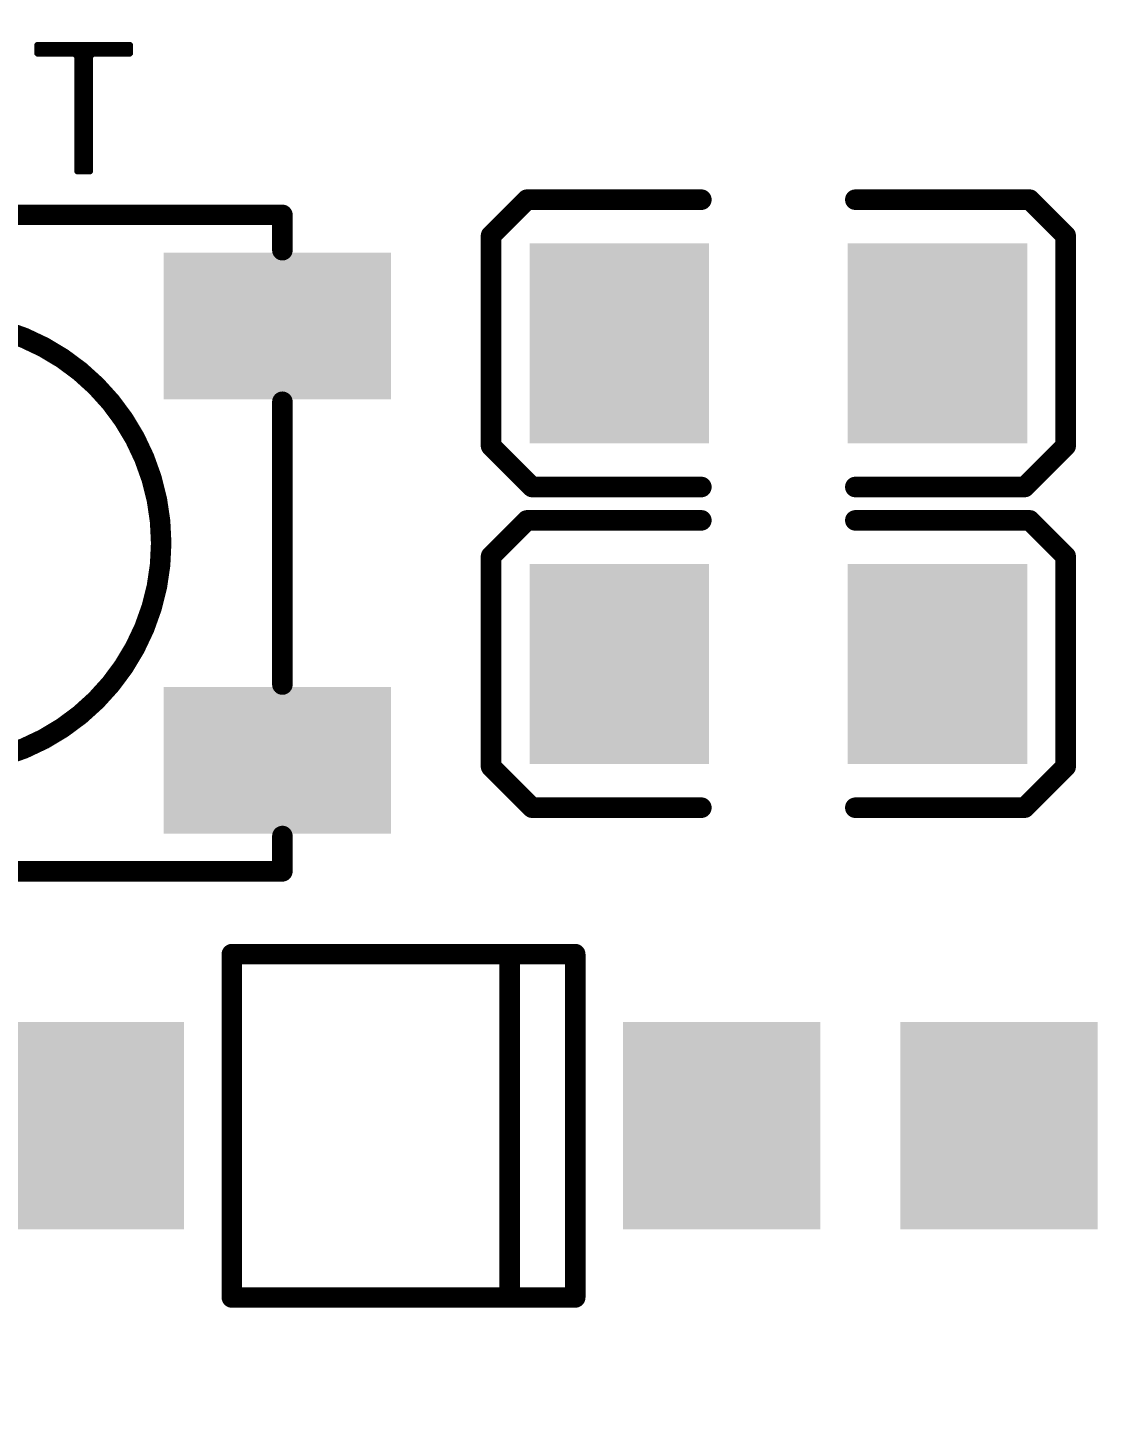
# Model space of a CAD drawing. Extents: x 17.8 to 58.4, y 21 to 93.6.
# Drawn here: x 33.94 to 39.25, y 33.81 to 40.73 of the extents above; entities that cross this region are included whole.
import ezdxf

# ---------------------------------------------------------------- set-up
doc = ezdxf.new("R2010")
doc.units = 0
doc.header["$MEASUREMENT"] = 0
doc.layers.get('0').update_dxf_attribs({"linetype": 'CONTINUOUS'})
doc.layers.get('Defpoints').update_dxf_attribs({"linetype": 'CONTINUOUS'})
doc.layers.add('SILKTOP_PHO', color=251, linetype='CONTINUOUS')
doc.styles.get("Standard").update_dxf_attribs({"font": 'arial.ttf'})
doc.dimstyles.get("Standard").update_dxf_attribs({"dimtxt": 1.5, "dimasz": 1.5, "dimexe": 0.18, "dimexo": 0, "dimgap": 0.5, "dimtad": 0, "dimtih": 1, "dimtoh": 1, "dimzin": 0, "dimdsep": 46, "dimtxsty": 'Standard', "dimcen": 0.09, "dimadec": 0, "dimazin": 0, "dimtfac": 1, "dimtofl": 0, "dimtmove": 2, "dimatfit": 3, "dimfxl": 1, "dimtolj": 1, "dimtzin": 0, "dimarcsym": 0})

# ---------------------------------------------------------------- blocks, each defined once
blk = doc.blocks.new('ROUND_1')
at = {"const_width": 0.0127}
blk.add_lwpolyline([(-0.00635, 0, 1), (0.00635, 0, 1)], format="xyb", close=True, dxfattribs=at)
blk = doc.blocks.new('ROUND_33')
at = {"const_width": 0.0508}
blk.add_lwpolyline([(-0.0254, 0, 1), (0.0254, 0, 1)], format="xyb", close=True, dxfattribs=at)
blk = doc.blocks.new('RECTANGLE_198')
blk.add_solid([(0.4445, 0.4953), (0.4445, -0.4953), (-0.4445, 0.4953), (-0.4445, -0.4953)])
blk = doc.blocks.new('RECTANGLE_27')
blk.add_solid([(0.563118, 0.363092), (0.563118, -0.363092), (-0.563118, 0.363092), (-0.563118, -0.363092)])
blk = doc.blocks.new('RECTANGLE_34')
blk.add_solid([(0.48806, 0.51308), (0.48806, -0.51308), (-0.48806, 0.51308), (-0.48806, -0.51308)])
blk = doc.blocks.new('*D61')
at = {"color": 0, "linetype": 'Continuous', "lineweight": -2}
for p, q in [((25.4, 51.3001), (25.4, 21.764)), ((50.8, 51.3001), (50.8, 21.764)), ((26.9, 21.944), (35.0589, 21.944)), ((49.3, 21.944), (41.1411, 21.944))]:
    blk.add_line(p, q, dxfattribs=at)
at = {"color": 0, "linetype": 'Continuous'}
for points in [[(26.9, 22.194), (26.9, 21.694), (25.4, 21.944)], [(49.3, 22.194), (49.3, 21.694), (50.8, 21.944)]]:
    blk.add_solid(points, dxfattribs=at)
at = {"layer": 'Defpoints', "color": 0, "linetype": 'Continuous'}
for p in [(25.4, 51.3001), (50.8, 51.3001), (50.8, 21.944)]:
    blk.add_point(p, dxfattribs=at)
at = {"color": 0, "linetype": 'Continuous', "insert": (38.1, 21.944), "char_height": 1.5, "attachment_point": 5}
blk.add_mtext('\\A1;25.40', dxfattribs=at)

msp = doc.modelspace()

# ---------------------------------------------------------------- linework, layer by layer
at = {"layer": 'SILKTOP_PHO'}
for points, const_width in [([(33.987232, 40.643048), (33.984184, 40.640254)], 0.0254), ([(33.984184, 40.640254), (33.984184, 40.598598)], 0.0254), ([(33.9852, 40.597582), (33.9852, 40.641016)], 0.0254), ([(34.445194, 40.643048), (33.987232, 40.643048)], 0.0254), ([(34.0106, 40.59555), (34.0106, 40.643048)], 0.0254), ([(34.036, 40.59555), (34.036, 40.643048)], 0.0254), ([(34.0614, 40.59555), (34.0614, 40.643048)], 0.0254), ([(34.0868, 40.59555), (34.0868, 40.643048)], 0.0254), ([(34.1122, 40.59555), (34.1122, 40.643048)], 0.0254), ([(34.1376, 40.59555), (34.1376, 40.643048)], 0.0254), ([(34.163, 40.59555), (34.163, 40.643048)], 0.0254), ([(34.1884, 40.01262), (34.1884, 40.643048)], 0.0254), ([(34.2138, 40.01262), (34.2138, 40.643048)], 0.0254), ([(34.2392, 40.01262), (34.2392, 40.643048)], 0.0254), ([(34.2646, 40.59555), (34.2646, 40.643048)], 0.0254), ([(34.29, 40.59555), (34.29, 40.643048)], 0.0254), ([(34.3154, 40.59555), (34.3154, 40.643048)], 0.0254), ([(34.3408, 40.59555), (34.3408, 40.643048)], 0.0254), ([(34.3662, 40.59555), (34.3662, 40.643048)], 0.0254), ([(34.3916, 40.59555), (34.3916, 40.643048)], 0.0254), ([(34.417, 40.59555), (34.417, 40.643048)], 0.0254), ([(34.4424, 40.59555), (34.4424, 40.643048)], 0.0254), ([(34.448242, 40.640254), (34.445194, 40.643048)], 0.0254), ([(34.448242, 40.598598), (34.448242, 40.640254)], 0.0254), ([(33.984184, 40.598598), (33.987232, 40.59555)], 0.0254), ([(33.987232, 40.59555), (34.16935, 40.59555)], 0.0254), ([(34.16935, 40.59555), (34.18205, 40.58285)], 0.0254), ([(34.18205, 40.58285), (34.18205, 40.015668)], 0.0254), ([(34.250376, 40.58285), (34.263076, 40.59555)], 0.0254), ([(34.250376, 40.015668), (34.250376, 40.58285)], 0.0254), ([(34.263076, 40.59555), (34.445194, 40.59555)], 0.0254), ([(34.445194, 40.59555), (34.448242, 40.598598)], 0.0254), ([(34.18205, 40.015668), (34.185098, 40.01262)], 0.0254), ([(34.185098, 40.01262), (34.247328, 40.01262)], 0.0254), ([(34.247328, 40.01262), (34.250376, 40.015668)], 0.0254), ([(36.4109, 39.874698), (36.2331, 39.696898)], 0.1016), ([(37.2745, 39.874698), (36.4109, 39.874698)], 0.1016), ([(38.0365, 39.874698), (38.9001, 39.874698)], 0.1016), ([(38.9001, 39.874698), (39.0779, 39.696898)], 0.1016), ([(35.200082, 39.799514), (30.999938, 39.799514)], 0.1016), ([(35.200082, 39.624508), (35.200082, 39.799514)], 0.1016), ([(36.2331, 39.696898), (36.2331, 38.655498)], 0.1016), ([(39.0779, 39.696898), (39.0779, 38.655498)], 0.1016), ([(35.200082, 37.474398), (35.200082, 38.874446)], 0.1016), ([(36.2331, 38.655498), (36.4363, 38.452298)], 0.1016), ([(39.0779, 38.655498), (38.8747, 38.452298)], 0.1016), ([(36.4363, 38.452298), (37.2745, 38.452298)], 0.1016), ([(38.8747, 38.452298), (38.0365, 38.452298)], 0.1016), ([(36.4109, 38.287198), (36.2331, 38.109398)], 0.1016), ([(37.2745, 38.287198), (36.4109, 38.287198)], 0.1016), ([(38.0365, 38.287198), (38.9001, 38.287198)], 0.1016), ([(38.9001, 38.287198), (39.0779, 38.109398)], 0.1016), ([(36.2331, 38.109398), (36.2331, 37.067998)], 0.1016), ([(39.0779, 38.109398), (39.0779, 37.067998)], 0.1016), ([(36.2331, 37.067998), (36.4363, 36.864798)], 0.1016), ([(39.0779, 37.067998), (38.8747, 36.864798)], 0.1016), ([(36.4363, 36.864798), (37.2745, 36.864798)], 0.1016), ([(38.8747, 36.864798), (38.0365, 36.864798)], 0.1016), ([(35.200082, 36.549584), (35.200082, 36.72459)], 0.1016), ([(30.999938, 36.549584), (35.200082, 36.549584)], 0.1016), ([(34.949892, 34.440114), (34.949892, 36.139882)], 0.1016), ([(34.949892, 36.139882), (36.649914, 36.139882)], 0.1016), ([(36.325048, 34.440114), (36.325048, 36.139882)], 0.1016), ([(36.649914, 36.139882), (36.649914, 34.440114)], 0.1016), ([(36.649914, 34.440114), (34.949892, 34.440114)], 0.1016)]:
    msp.add_lwpolyline(points, dxfattribs=dict(at, const_width=const_width))
at = {"layer": 'SILKTOP_PHO', "const_width": 0.1016}
msp.add_lwpolyline([(33.50006, 37.074602, 1), (33.50006, 39.274496)], format="xyb", dxfattribs=at)

# ---------------------------------------------------------------- block references
for name, p in [('RECTANGLE_27', (35.174936, 39.249604)), ('RECTANGLE_198', (36.8681, 39.163498)), ('RECTANGLE_198', (38.4429, 39.163498)), ('RECTANGLE_198', (36.8681, 37.575998)), ('RECTANGLE_198', (38.4429, 37.575998)), ('RECTANGLE_27', (35.174936, 37.099494)), ('RECTANGLE_34', (34.224976, 35.289998)), ('RECTANGLE_34', (37.375084, 35.289998)), ('RECTANGLE_34', (38.747446, 35.289998))]:
    msp.add_blockref(name, p)
at = {"layer": 'SILKTOP_PHO'}
for name, p in [('ROUND_1', (33.984184, 40.640254)), ('ROUND_1', (33.9852, 40.641016)), ('ROUND_1', (33.987232, 40.643048)), ('ROUND_1', (34.0106, 40.643048)), ('ROUND_1', (34.036, 40.643048)), ('ROUND_1', (34.0614, 40.643048)), ('ROUND_1', (34.0868, 40.643048)), ('ROUND_1', (34.1122, 40.643048)), ('ROUND_1', (34.1376, 40.643048)), ('ROUND_1', (34.163, 40.643048)), ('ROUND_1', (34.1884, 40.643048)), ('ROUND_1', (34.2138, 40.643048)), ('ROUND_1', (34.2392, 40.643048)), ('ROUND_1', (34.2646, 40.643048)), ('ROUND_1', (34.29, 40.643048)), ('ROUND_1', (34.3154, 40.643048)), ('ROUND_1', (34.3408, 40.643048)), ('ROUND_1', (34.3662, 40.643048)), ('ROUND_1', (34.3916, 40.643048)), ('ROUND_1', (34.417, 40.643048)), ('ROUND_1', (34.4424, 40.643048)), ('ROUND_1', (34.445194, 40.643048)), ('ROUND_1', (34.448242, 40.640254)), ('ROUND_1', (34.448242, 40.640254)), ('ROUND_1', (33.984184, 40.598598)), ('ROUND_1', (33.9852, 40.597582)), ('ROUND_1', (33.987232, 40.59555)), ('ROUND_1', (34.0106, 40.59555)), ('ROUND_1', (34.036, 40.59555)), ('ROUND_1', (34.0614, 40.59555)), ('ROUND_1', (34.0868, 40.59555)), ('ROUND_1', (34.1122, 40.59555)), ('ROUND_1', (34.1376, 40.59555)), ('ROUND_1', (34.163, 40.59555)), ('ROUND_1', (34.16935, 40.59555)), ('ROUND_1', (34.18205, 40.58285)), ('ROUND_1', (34.250376, 40.58285)), ('ROUND_1', (34.263076, 40.59555)), ('ROUND_1', (34.2646, 40.59555)), ('ROUND_1', (34.29, 40.59555)), ('ROUND_1', (34.3154, 40.59555)), ('ROUND_1', (34.3408, 40.59555)), ('ROUND_1', (34.3662, 40.59555)), ('ROUND_1', (34.3916, 40.59555)), ('ROUND_1', (34.417, 40.59555)), ('ROUND_1', (34.4424, 40.59555)), ('ROUND_1', (34.445194, 40.59555)), ('ROUND_1', (34.448242, 40.598598)), ('ROUND_1', (34.18205, 40.015668)), ('ROUND_1', (34.185098, 40.01262)), ('ROUND_1', (34.1884, 40.01262)), ('ROUND_1', (34.2138, 40.01262)), ('ROUND_1', (34.2392, 40.01262)), ('ROUND_1', (34.247328, 40.01262)), ('ROUND_1', (34.250376, 40.015668)), ('ROUND_33', (36.4109, 39.874698)), ('ROUND_33', (37.2745, 39.874698)), ('ROUND_33', (38.0365, 39.874698)), ('ROUND_33', (38.9001, 39.874698)), ('ROUND_33', (35.200082, 39.799514)), ('ROUND_33', (35.200082, 39.799514)), ('ROUND_33', (36.2331, 39.696898)), ('ROUND_33', (39.0779, 39.696898)), ('ROUND_33', (35.200082, 39.624508)), ('ROUND_33', (35.200082, 38.874446)), ('ROUND_33', (36.2331, 38.655498)), ('ROUND_33', (39.0779, 38.655498)), ('ROUND_33', (36.4363, 38.452298)), ('ROUND_33', (37.2745, 38.452298)), ('ROUND_33', (38.0365, 38.452298)), ('ROUND_33', (38.8747, 38.452298)), ('ROUND_33', (36.4109, 38.287198)), ('ROUND_33', (37.2745, 38.287198)), ('ROUND_33', (38.0365, 38.287198)), ('ROUND_33', (38.9001, 38.287198)), ('ROUND_33', (36.2331, 38.109398)), ('ROUND_33', (39.0779, 38.109398)), ('ROUND_33', (35.200082, 37.474398)), ('ROUND_33', (36.2331, 37.067998)), ('ROUND_33', (39.0779, 37.067998)), ('ROUND_33', (36.4363, 36.864798)), ('ROUND_33', (37.2745, 36.864798)), ('ROUND_33', (38.0365, 36.864798)), ('ROUND_33', (38.8747, 36.864798)), ('ROUND_33', (35.200082, 36.72459)), ('ROUND_33', (35.200082, 36.549584)), ('ROUND_33', (35.200082, 36.549584)), ('ROUND_33', (34.949892, 36.139882)), ('ROUND_33', (36.325048, 36.139882)), ('ROUND_33', (36.649914, 36.139882)), ('ROUND_33', (34.949892, 34.440114)), ('ROUND_33', (36.325048, 34.440114)), ('ROUND_33', (36.649914, 34.440114)), ('ROUND_33', (36.649914, 34.440114))]:
    msp.add_blockref(name, p, dxfattribs=at)

# ---------------------------------------------------------------- dimensions: what is measured, and where the dimension line sits
at = {"linetype": 'Continuous'}
dim = msp.add_linear_dim(base=(50.8, 21.943972), p1=(25.4, 51.300126), p2=(50.8, 51.300126), dimstyle='Standard', dxfattribs=at)
dim.commit()
dim.dimension.update_dxf_attribs({"geometry": '*D61', "text_midpoint": (38.1, 21.943972)})

doc.saveas('drawing.dxf')
